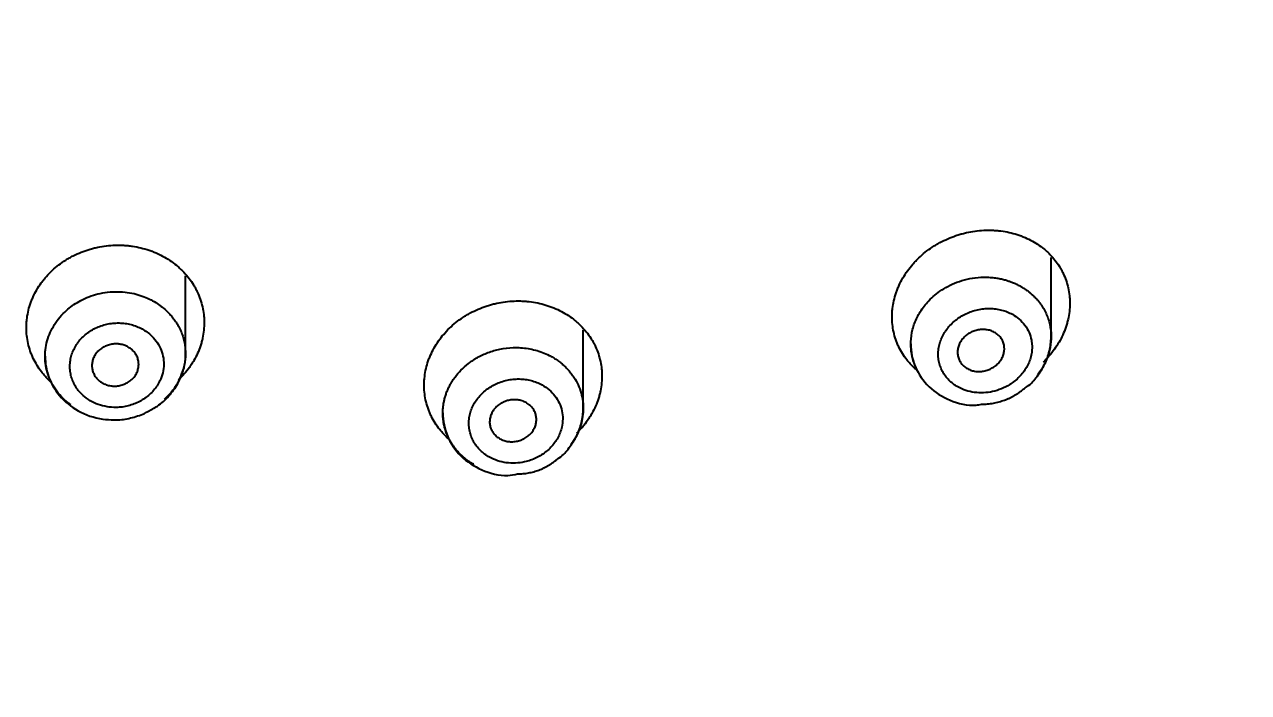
# Model space of a CAD drawing. Header units: millimetres. Extents: x 6110 to 6704, y -2661 to -1821.
# Drawn here: x 6343.9 to 6350.44, y -2172.38 to -2168.81 of the extents above; entities that cross this region are included whole.
import ezdxf

# ---------------------------------------------------------------- set-up
doc = ezdxf.new("R2010")
doc.units = ezdxf.units.MM
doc.header["$LTSCALE"] = 0.1
doc.linetypes.add('HIDDEN2', pattern=[4.7625, 3.175, -1.5875])
doc.layers.add('1', color=4, linetype='HIDDEN2', lineweight=13)
doc.layers.add('DIM', color=3, linetype='Continuous', lineweight=9)
doc.styles.get("Standard").update_dxf_attribs({"font": 'arial.ttf'})
doc.dimstyles.new('ISO-25', dxfattribs={"dimtxt": 2.5, "dimasz": 2.5, "dimexe": 1.25, "dimexo": 0.625, "dimtad": 1, "dimlfac": 5, "dimtxsty": 'Standard', "dimcen": 2.5, "dimadec": 0, "dimazin": 0, "dimtfac": 1, "dimtmove": 0, "dimatfit": 3, "dimfxl": 0, "dimarcsym": 0})

# ---------------------------------------------------------------- blocks, each defined once
blk = doc.blocks.new('*D85')
at = {"layer": 'Defpoints', "color": 0}
for p in [(6324.4599, -2027.3782), (6392.6916, -2027.3782), (6311.704, -2532.5418)]:
    blk.add_point(p, dxfattribs=at)
at = {"layer": 'DIM', "color": 0, "lineweight": -2}
for p, q in [((6325.0849, -2027.3782), (6393.9416, -2027.3782)), ((6392.6916, -2527.5418), (6392.6916, -2032.3782)), ((6312.329, -2532.5418), (6393.9416, -2532.5418))]:
    blk.add_line(p, q, dxfattribs=at)
at = {"layer": 'DIM', "color": 0}
for points in [[(6391.8583, -2032.3782), (6393.5249, -2032.3782), (6392.6916, -2027.3782)], [(6391.8583, -2527.5418), (6393.5249, -2527.5418), (6392.6916, -2532.5418)]]:
    blk.add_solid(points, dxfattribs=at)
at = {"layer": 'DIM', "color": 0, "insert": (6389.0618, -2279.96), "char_height": 5, "attachment_point": 5, "rotation": 90}
blk.add_mtext('2020,7', dxfattribs=at)
blk = doc.blocks.new('*D93')
at = {"layer": 'Defpoints', "color": 0}
for p in [(6325.0849, -2027.3782), (6402.037, -2595.9805), (6423.8203, -2595.9805)]:
    blk.add_point(p, dxfattribs=at)
at = {"layer": 'DIM', "color": 0, "lineweight": -2}
for p, q in [((6325.7099, -2027.3782), (6425.0703, -2027.3782)), ((6423.8203, -2032.3782), (6423.8203, -2590.9805)), ((6402.662, -2595.9805), (6425.0703, -2595.9805))]:
    blk.add_line(p, q, dxfattribs=at)
at = {"layer": 'DIM', "color": 0}
for points in [[(6422.9869, -2032.3782), (6424.6536, -2032.3782), (6423.8203, -2027.3782)], [(6422.9869, -2590.9805), (6424.6536, -2590.9805), (6423.8203, -2595.9805)]]:
    blk.add_solid(points, dxfattribs=at)
at = {"layer": 'DIM', "color": 0, "insert": (6420.1905, -2311.6794), "char_height": 5, "attachment_point": 5, "rotation": 90}
blk.add_mtext('2274,4', dxfattribs=at)

msp = doc.modelspace()

# ---------------------------------------------------------------- hatches: boundary and pattern name
at = {"layer": 'DIM'}
h = msp.add_hatch(dxfattribs=at)
h.set_pattern_fill('ANSI31', color=2)
edge = h.paths.add_edge_path()
edge.add_line((6619.6172, -2595.9805), (6619.6172, -1962.2056))
edge.add_line((6634.6172, -1966.1101), (6619.6172, -1966.1101))
edge.add_line((6634.6172, -2610.9805), (6634.6172, -1966.1101))
edge.add_line((6634.6172, -2610.9805), (6184.4567, -2610.9805))
edge.add_line((6619.6172, -2595.9805), (6184.4567, -2595.9805))
edge.add_line((6184.4567, -2610.9805), (6184.4567, -2595.9805))

# ---------------------------------------------------------------- linework, layer by layer
at = {"layer": '1', "color": 7, "linetype": 'Continuous', "lineweight": -3}
for p, q in [((6349.3843, -2170.4798), (6349.3843, -2170.055)), ((6344.7593, -2170.5698), (6344.7593, -2170.1538)), ((6346.8843, -2170.8619), (6346.8843, -2170.4434))]:
    msp.add_line(p, q, dxfattribs=at)
for centre, major_axis, start_param, end_param in [((6338.0093, -2168.509), (-13.75, 0), 3.141606, 7.301236), ((6338.0093, -2168.8384), (13.1753, 0), 4.984867, 10.723113)]:
    msp.add_ellipse(centre, major_axis=major_axis, ratio=0.906308, start_param=start_param, end_param=end_param, dxfattribs=at)
for points, knots in [([(6348.6607, -2170.6529), (6348.6542, -2170.647), (6348.6478, -2170.6409), (6348.6367, -2170.6296), (6348.6319, -2170.6244), (6348.6226, -2170.6138), (6348.6181, -2170.6084), (6348.5965, -2170.581), (6348.582, -2170.5575), (6348.5671, -2170.5264), (6348.5643, -2170.5201), (6348.5591, -2170.5072), (6348.5566, -2170.5007), (6348.5498, -2170.4809), (6348.5461, -2170.4675), (6348.5371, -2170.427), (6348.5342, -2170.3994), (6348.5344, -2170.3641), (6348.5346, -2170.357), (6348.5355, -2170.3428), (6348.5361, -2170.3358), (6348.5386, -2170.3146), (6348.5434, -2170.2866), (6348.5511, -2170.2589), (6348.5581, -2170.2382), (6348.5606, -2170.2314), (6348.5661, -2170.2177), (6348.569, -2170.2109), (6348.5843, -2170.1772), (6348.5993, -2170.1516), (6348.6256, -2170.115), (6348.6351, -2170.1031), (6348.6502, -2170.0857), (6348.6554, -2170.08), (6348.666, -2170.0689), (6348.6715, -2170.0635), (6348.6993, -2170.037), (6348.7234, -2170.0178), (6348.756, -2169.9962), (6348.7627, -2169.992), (6348.7762, -2169.9839), (6348.783, -2169.98), (6348.8036, -2169.9688), (6348.8317, -2169.9551), (6348.8608, -2169.9438), (6348.8831, -2169.9362), (6348.8905, -2169.9339), (6348.9056, -2169.9295), (6348.9133, -2169.9274), (6348.9514, -2169.918), (6348.9821, -2169.9132), (6349.0282, -2169.9099), (6349.0435, -2169.9095), (6349.0666, -2169.9099), (6349.0744, -2169.9102), (6349.0897, -2169.9111), (6349.0973, -2169.9118), (6349.1351, -2169.9158), (6349.1644, -2169.9216), (6349.1999, -2169.9322), (6349.207, -2169.9344), (6349.221, -2169.9393), (6349.2279, -2169.942), (6349.2484, -2169.9503), (6349.2617, -2169.9564), (6349.3, -2169.9765), (6349.3238, -2169.9922), (6349.3513, -2170.0147), (6349.3567, -2170.0194), (6349.3671, -2170.029), (6349.3722, -2170.0339), (6349.387, -2170.0489), (6349.4054, -2170.0697), (6349.4213, -2170.0923), (6349.4322, -2170.1099), (6349.4357, -2170.1159), (6349.4424, -2170.1281), (6349.4456, -2170.1343), (6349.4606, -2170.1656), (6349.4695, -2170.1917), (6349.4785, -2170.232), (6349.4807, -2170.2457), (6349.483, -2170.2666), (6349.4835, -2170.2737), (6349.4842, -2170.2877), (6349.4844, -2170.2947), (6349.4842, -2170.3298), (6349.481, -2170.3579), (6349.4731, -2170.3929), (6349.4713, -2170.3999), (6349.4674, -2170.4139), (6349.4652, -2170.4209), (6349.4582, -2170.4417), (6349.4528, -2170.4553), (6349.4346, -2170.4953), (6349.4197, -2170.5211), (6349.3841, -2170.5706), (6349.364, -2170.5937), (6349.3415, -2170.6151)], [0, 0, 0, 0, 0.013123, 0.013123, 0.023622, 0.023622, 0.034121, 0.034121, 0.076115, 0.076115, 0.086614, 0.086614, 0.097113, 0.097113, 0.11811, 0.11811, 0.160105, 0.160105, 0.170604, 0.170604, 0.181102, 0.181102, 0.2021, 0.223097, 0.223097, 0.233596, 0.233596, 0.244094, 0.244094, 0.286089, 0.286089, 0.307087, 0.307087, 0.317585, 0.317585, 0.328084, 0.328084, 0.370079, 0.370079, 0.380577, 0.380577, 0.391076, 0.391076, 0.412073, 0.433071, 0.433071, 0.443569, 0.443569, 0.454068, 0.454068, 0.496063, 0.496063, 0.51706, 0.51706, 0.527559, 0.527559, 0.538058, 0.538058, 0.580052, 0.580052, 0.590551, 0.590551, 0.60105, 0.60105, 0.622047, 0.622047, 0.664042, 0.664042, 0.674541, 0.674541, 0.685039, 0.685039, 0.706037, 0.727034, 0.727034, 0.737533, 0.737533, 0.748031, 0.748031, 0.790026, 0.790026, 0.811024, 0.811024, 0.821522, 0.821522, 0.832021, 0.832021, 0.874016, 0.874016, 0.884514, 0.884514, 0.895013, 0.895013, 0.91601, 0.91601, 0.958005, 0.958005, 1, 1, 1, 1]), ([(6344.0394, -2170.7212), (6344.0321, -2170.7144), (6344.025, -2170.7074), (6344.0132, -2170.6948), (6344.0083, -2170.6894), (6343.999, -2170.6783), (6343.9945, -2170.6727), (6343.9728, -2170.6442), (6343.9581, -2170.62), (6343.9431, -2170.5881), (6343.9403, -2170.5816), (6343.935, -2170.5685), (6343.9325, -2170.5618), (6343.9256, -2170.5418), (6343.9218, -2170.5283), (6343.9126, -2170.4875), (6343.9094, -2170.4597), (6343.9093, -2170.4244), (6343.9095, -2170.4173), (6343.9102, -2170.4032), (6343.9108, -2170.3962), (6343.913, -2170.3753), (6343.9175, -2170.3475), (6343.9249, -2170.3202), (6343.9316, -2170.2998), (6343.9341, -2170.293), (6343.9393, -2170.2796), (6343.9421, -2170.2729), (6343.957, -2170.24), (6343.9715, -2170.215), (6343.993, -2170.1854), (6343.9974, -2170.1795), (6344.0067, -2170.168), (6344.0115, -2170.1623), (6344.0264, -2170.1455), (6344.0368, -2170.1348), (6344.0697, -2170.1042), (6344.0936, -2170.0859), (6344.1259, -2170.0654), (6344.1326, -2170.0615), (6344.146, -2170.0538), (6344.1528, -2170.0502), (6344.1733, -2170.0397), (6344.2013, -2170.027), (6344.2304, -2170.0167), (6344.2527, -2170.01), (6344.2602, -2170.0079), (6344.2753, -2170.0041), (6344.283, -2170.0023), (6344.3213, -2169.9943), (6344.3521, -2169.9907), (6344.3985, -2169.9893), (6344.414, -2169.9896), (6344.4373, -2169.9909), (6344.4451, -2169.9916), (6344.4605, -2169.9932), (6344.4682, -2169.9941), (6344.5063, -2169.9998), (6344.5359, -2170.007), (6344.5718, -2170.0192), (6344.5789, -2170.0218), (6344.5931, -2170.0274), (6344.6001, -2170.0303), (6344.6208, -2170.0396), (6344.6341, -2170.0464), (6344.6728, -2170.0684), (6344.6968, -2170.0853), (6344.7245, -2170.1093), (6344.73, -2170.1142), (6344.7405, -2170.1243), (6344.7456, -2170.1294), (6344.7604, -2170.1451), (6344.7789, -2170.1669), (6344.795, -2170.1903), (6344.806, -2170.2085), (6344.8096, -2170.2146), (6344.8163, -2170.2271), (6344.8195, -2170.2335), (6344.8346, -2170.2654), (6344.8437, -2170.2918), (6344.8529, -2170.3326), (6344.8553, -2170.3464), (6344.8577, -2170.3674), (6344.8583, -2170.3744), (6344.8591, -2170.3884), (6344.8593, -2170.3954), (6344.8594, -2170.4303), (6344.8565, -2170.4582), (6344.8491, -2170.4929), (6344.8474, -2170.4998), (6344.8436, -2170.5137), (6344.8415, -2170.5205), (6344.8348, -2170.5409), (6344.8244, -2170.5675), (6344.8113, -2170.5932), (6344.8004, -2170.6121), (6344.7966, -2170.6183), (6344.7886, -2170.6306), (6344.7844, -2170.6367), (6344.7627, -2170.6668), (6344.743, -2170.6892), (6344.7208, -2170.7098)], [0, 0, 0, 0, 0.014386, 0.014386, 0.024871, 0.024871, 0.035356, 0.035356, 0.077297, 0.077297, 0.087782, 0.087782, 0.098268, 0.098268, 0.119238, 0.119238, 0.161179, 0.161179, 0.171664, 0.171664, 0.18215, 0.18215, 0.20312, 0.224091, 0.224091, 0.234576, 0.234576, 0.245061, 0.245061, 0.287002, 0.287002, 0.297488, 0.297488, 0.307973, 0.307973, 0.328943, 0.328943, 0.370884, 0.370884, 0.38137, 0.38137, 0.391855, 0.391855, 0.412825, 0.433796, 0.433796, 0.444281, 0.444281, 0.454767, 0.454767, 0.496708, 0.496708, 0.517678, 0.517678, 0.528163, 0.528163, 0.538649, 0.538649, 0.58059, 0.58059, 0.591075, 0.591075, 0.60156, 0.60156, 0.622531, 0.622531, 0.664472, 0.664472, 0.674957, 0.674957, 0.685442, 0.685442, 0.706413, 0.727383, 0.727383, 0.737869, 0.737869, 0.748354, 0.748354, 0.790295, 0.790295, 0.811265, 0.811265, 0.821751, 0.821751, 0.832236, 0.832236, 0.874177, 0.874177, 0.884662, 0.884662, 0.895147, 0.895147, 0.916118, 0.937088, 0.937088, 0.947574, 0.947574, 0.958059, 0.958059, 1, 1, 1, 1]), ([(6348.6343, -2170.5179), (6348.6343, -2170.5141), (6348.6348, -2170.4882), (6348.6419, -2170.4398), (6348.6659, -2170.3752), (6348.6979, -2170.3241), (6348.7314, -2170.2852), (6348.7629, -2170.2557), (6348.8005, -2170.2278), (6348.8444, -2170.2027), (6348.8945, -2170.182), (6348.9501, -2170.1671), (6349.0004, -2170.1609), (6349.0419, -2170.1605), (6349.0723, -2170.1626), (6349.0995, -2170.1663), (6349.1234, -2170.1713), (6349.1441, -2170.1768), (6349.1617, -2170.1825), (6349.1763, -2170.188), (6349.188, -2170.1929), (6349.197, -2170.197), (6349.2081, -2170.2023), (6349.2216, -2170.2095), (6349.238, -2170.2194), (6349.2534, -2170.2298), (6349.2679, -2170.2409), (6349.2814, -2170.2523), (6349.2939, -2170.2642), (6349.3055, -2170.2763), (6349.3162, -2170.2887), (6349.3259, -2170.3013), (6349.3348, -2170.3141), (6349.3512, -2170.3404), (6349.3707, -2170.3828), (6349.3843, -2170.4435), (6349.3853, -2170.5057), (6349.3737, -2170.5675), (6349.3499, -2170.6268), (6349.3266, -2170.6634), (6349.3133, -2170.6806)], [0, 0, 0, 0, 0.008925, 0.060899, 0.113197, 0.165847, 0.194741, 0.225954, 0.25949, 0.295351, 0.333539, 0.374055, 0.4169, 0.440746, 0.462532, 0.482259, 0.499925, 0.515532, 0.529078, 0.540563, 0.549988, 0.557352, 0.562655, 0.577329, 0.591721, 0.60583, 0.619656, 0.633199, 0.64646, 0.659439, 0.672136, 0.684551, 0.696684, 0.708536, 0.757588, 0.80642, 0.855055, 0.903515, 0.951822, 1, 1, 1, 1]), ([(6344.0093, -2170.5831), (6344.0094, -2170.5717), (6344.0109, -2170.5442), (6344.0192, -2170.5012), (6344.0356, -2170.4556), (6344.0587, -2170.4126), (6344.0878, -2170.3732), (6344.1202, -2170.3401), (6344.1547, -2170.3124), (6344.1912, -2170.2892), (6344.2328, -2170.2689), (6344.2793, -2170.2527), (6344.3304, -2170.2417), (6344.3834, -2170.2372), (6344.4354, -2170.2395), (6344.4836, -2170.2477), (6344.5272, -2170.2605), (6344.5661, -2170.2768), (6344.6002, -2170.2955), (6344.6295, -2170.3156), (6344.6543, -2170.3364), (6344.675, -2170.3571), (6344.692, -2170.3772), (6344.7057, -2170.396), (6344.7166, -2170.4133), (6344.7251, -2170.4288), (6344.734, -2170.4472), (6344.7429, -2170.4697), (6344.751, -2170.4972), (6344.7565, -2170.5253), (6344.759, -2170.5496), (6344.7593, -2170.5646), (6344.7593, -2170.5699)], [0, 0, 0, 0, 0.032287, 0.077398, 0.122165, 0.166591, 0.210677, 0.254424, 0.289592, 0.327038, 0.366765, 0.408771, 0.453057, 0.499621, 0.54382, 0.585495, 0.624646, 0.661271, 0.695371, 0.726944, 0.755991, 0.78251, 0.806502, 0.827966, 0.846902, 0.863309, 0.877188, 0.904076, 0.930973, 0.95788, 0.984797, 1, 1, 1, 1]), ([(6346.1621, -2171.022), (6346.1568, -2171.0172), (6346.1516, -2171.0122), (6346.1416, -2171.002), (6346.1367, -2170.9968), (6346.1272, -2170.9861), (6346.1226, -2170.9807), (6346.1005, -2170.9531), (6346.0856, -2170.9295), (6346.0701, -2170.8982), (6346.0672, -2170.8919), (6346.0617, -2170.879), (6346.0592, -2170.8725), (6346.052, -2170.8527), (6346.048, -2170.8394), (6346.0383, -2170.7991), (6346.0348, -2170.7715), (6346.0343, -2170.7364), (6346.0344, -2170.7293), (6346.0349, -2170.7152), (6346.0354, -2170.7082), (6346.0374, -2170.6872), (6346.0416, -2170.6594), (6346.0487, -2170.6319), (6346.0552, -2170.6114), (6346.0576, -2170.6046), (6346.0627, -2170.591), (6346.0655, -2170.5843), (6346.08, -2170.551), (6346.0943, -2170.5256), (6346.1198, -2170.4894), (6346.129, -2170.4776), (6346.1486, -2170.4546), (6346.159, -2170.4436), (6346.1916, -2170.4122), (6346.2153, -2170.3932), (6346.2475, -2170.3718), (6346.2541, -2170.3677), (6346.2674, -2170.3597), (6346.2742, -2170.3558), (6346.2946, -2170.3448), (6346.3225, -2170.3313), (6346.3515, -2170.3202), (6346.3737, -2170.3128), (6346.3811, -2170.3105), (6346.3962, -2170.3062), (6346.4038, -2170.3042), (6346.442, -2170.2951), (6346.4727, -2170.2906), (6346.519, -2170.2878), (6346.5345, -2170.2875), (6346.5578, -2170.2881), (6346.5656, -2170.2885), (6346.581, -2170.2896), (6346.5886, -2170.2903), (6346.6267, -2170.2947), (6346.6563, -2170.3009), (6346.6923, -2170.3119), (6346.6994, -2170.3143), (6346.7136, -2170.3194), (6346.7206, -2170.3221), (6346.7414, -2170.3306), (6346.7548, -2170.3369), (6346.7936, -2170.3575), (6346.8178, -2170.3735), (6346.8458, -2170.3964), (6346.8513, -2170.4011), (6346.8619, -2170.4108), (6346.8671, -2170.4157), (6346.8821, -2170.4309), (6346.9009, -2170.4519), (6346.9173, -2170.4746), (6346.9286, -2170.4923), (6346.9322, -2170.4983), (6346.9391, -2170.5106), (6346.9424, -2170.5168), (6346.9579, -2170.5481), (6346.9673, -2170.5741), (6346.977, -2170.6144), (6346.9796, -2170.6281), (6346.9822, -2170.6489), (6346.9829, -2170.6559), (6346.9839, -2170.6698), (6346.9842, -2170.6768), (6346.9847, -2170.7116), (6346.9821, -2170.7395), (6346.975, -2170.7743), (6346.9734, -2170.7812), (6346.9698, -2170.7952), (6346.9678, -2170.8021), (6346.9613, -2170.8226), (6346.9511, -2170.8495), (6346.9382, -2170.8755), (6346.9275, -2170.8946), (6346.9237, -2170.9009), (6346.9158, -2170.9134), (6346.9117, -2170.9197), (6346.8903, -2170.9503), (6346.8707, -2170.9732), (6346.8487, -2170.9944)], [0, 0, 0, 0, 0.010484, 0.010484, 0.021011, 0.021011, 0.031538, 0.031538, 0.073645, 0.073645, 0.084172, 0.084172, 0.094699, 0.094699, 0.115752, 0.115752, 0.157859, 0.157859, 0.168386, 0.168386, 0.178913, 0.178913, 0.199966, 0.22102, 0.22102, 0.231546, 0.231546, 0.242073, 0.242073, 0.28418, 0.28418, 0.305234, 0.305234, 0.326287, 0.326287, 0.368394, 0.368394, 0.378921, 0.378921, 0.389448, 0.389448, 0.410501, 0.431555, 0.431555, 0.442082, 0.442082, 0.452608, 0.452608, 0.494715, 0.494715, 0.515769, 0.515769, 0.526296, 0.526296, 0.536823, 0.536823, 0.57893, 0.57893, 0.589456, 0.589456, 0.599983, 0.599983, 0.621037, 0.621037, 0.663144, 0.663144, 0.67367, 0.67367, 0.684197, 0.684197, 0.705251, 0.726304, 0.726304, 0.736831, 0.736831, 0.747358, 0.747358, 0.789465, 0.789465, 0.810518, 0.810518, 0.821045, 0.821045, 0.831572, 0.831572, 0.873679, 0.873679, 0.884206, 0.884206, 0.894732, 0.894732, 0.915786, 0.936839, 0.936839, 0.947366, 0.947366, 0.957893, 0.957893, 1, 1, 1, 1]), ([(6349.2349, -2170.6691), (6349.2414, -2170.6606), (6349.2531, -2170.643), (6349.2669, -2170.6149), (6349.2765, -2170.5857), (6349.282, -2170.556), (6349.2831, -2170.5262), (6349.2791, -2170.4922), (6349.2676, -2170.4548), (6349.2454, -2170.4168), (6349.2152, -2170.384), (6349.1821, -2170.3609), (6349.1497, -2170.3454), (6349.1199, -2170.3357), (6349.0887, -2170.3297), (6349.0566, -2170.3273), (6349.024, -2170.3288), (6348.9915, -2170.3341), (6348.9596, -2170.343), (6348.929, -2170.3555), (6348.9, -2170.3715), (6348.8731, -2170.3905), (6348.8489, -2170.4124), (6348.8279, -2170.4368), (6348.8102, -2170.4632), (6348.7965, -2170.4913), (6348.7868, -2170.5205), (6348.7813, -2170.5502), (6348.7803, -2170.58), (6348.7836, -2170.6092), (6348.7911, -2170.6375), (6348.8029, -2170.6643), (6348.8186, -2170.6891), (6348.8378, -2170.7115), (6348.8603, -2170.7312), (6348.8899, -2170.7505), (6348.9278, -2170.7672), (6348.9743, -2170.7776), (6349.0229, -2170.7798), (6349.0718, -2170.7732), (6349.1194, -2170.7584), (6349.1589, -2170.7381), (6349.1902, -2170.7159), (6349.2144, -2170.6939), (6349.2284, -2170.6776), (6349.2349, -2170.6691)], [0, 0, 0, 0, 0.020937, 0.04168, 0.06259, 0.083481, 0.104185, 0.12506, 0.156288, 0.187485, 0.21871, 0.249917, 0.270822, 0.291539, 0.312411, 0.33333, 0.354049, 0.374912, 0.395838, 0.416551, 0.437405, 0.458357, 0.479078, 0.499947, 0.520879, 0.541628, 0.562596, 0.583434, 0.604131, 0.625093, 0.645904, 0.666593, 0.68755, 0.708378, 0.729074, 0.750004, 0.781179, 0.812427, 0.843629, 0.874873, 0.9061, 0.937344, 0.958319, 0.979085, 1, 1, 1, 1]), ([(6344.5672, -2170.7879), (6344.5751, -2170.7808), (6344.5898, -2170.7658), (6344.6085, -2170.7409), (6344.6259, -2170.7096), (6344.6394, -2170.6715), (6344.6448, -2170.627), (6344.6407, -2170.5828), (6344.6268, -2170.5404), (6344.6041, -2170.5015), (6344.5765, -2170.4714), (6344.5481, -2170.4491), (6344.5211, -2170.4332), (6344.4918, -2170.4206), (6344.4609, -2170.4115), (6344.4288, -2170.4062), (6344.396, -2170.4048), (6344.3632, -2170.4071), (6344.3309, -2170.4133), (6344.2997, -2170.4233), (6344.27, -2170.4367), (6344.2423, -2170.4535), (6344.2173, -2170.4734), (6344.1952, -2170.4959), (6344.1765, -2170.5208), (6344.1615, -2170.5476), (6344.1504, -2170.5758), (6344.1436, -2170.605), (6344.141, -2170.6346), (6344.1427, -2170.6642), (6344.1487, -2170.6932), (6344.159, -2170.721), (6344.1731, -2170.7474), (6344.191, -2170.7718), (6344.2159, -2170.7972), (6344.2495, -2170.8219), (6344.2927, -2170.8421), (6344.3398, -2170.8544), (6344.3834, -2170.8576), (6344.4216, -2170.8549), (6344.4539, -2170.8487), (6344.4852, -2170.8387), (6344.515, -2170.8252), (6344.5426, -2170.8084), (6344.5593, -2170.7951), (6344.5672, -2170.7879)], [0, 0, 0, 0, 0.020911, 0.04164, 0.062523, 0.093785, 0.124954, 0.156221, 0.187402, 0.218656, 0.249856, 0.270781, 0.291499, 0.312363, 0.333306, 0.354018, 0.374858, 0.395823, 0.416526, 0.43733, 0.458323, 0.479058, 0.499914, 0.520837, 0.541584, 0.562554, 0.583405, 0.604098, 0.625045, 0.645917, 0.666605, 0.687512, 0.708394, 0.729097, 0.75, 0.78116, 0.812448, 0.84356, 0.874905, 0.895691, 0.916411, 0.937423, 0.958292, 0.979034, 1, 1, 1, 1]), ([(6349.099, -2170.6237), (6349.0933, -2170.6294), (6349.087, -2170.6346), (6349.077, -2170.6416), (6349.0735, -2170.6438), (6349.0664, -2170.6479), (6349.0627, -2170.6498), (6349.0514, -2170.655), (6349.0437, -2170.6578), (6349.0318, -2170.6611), (6349.0278, -2170.662), (6349.0196, -2170.6634), (6349.0156, -2170.664), (6349.0034, -2170.6651), (6348.9954, -2170.6651), (6348.9834, -2170.6641), (6348.9794, -2170.6636), (6348.9715, -2170.6622), (6348.9639, -2170.6605), (6348.9565, -2170.6581), (6348.9492, -2170.6554), (6348.9457, -2170.6539), (6348.9353, -2170.6487), (6348.9289, -2170.6447), (6348.9201, -2170.6378), (6348.9173, -2170.6354), (6348.9119, -2170.6303), (6348.9094, -2170.6275), (6348.9023, -2170.619), (6348.8983, -2170.613), (6348.8934, -2170.6033), (6348.8919, -2170.5999), (6348.8893, -2170.5931), (6348.8882, -2170.5896), (6348.8855, -2170.579), (6348.8845, -2170.5718), (6348.8843, -2170.5607), (6348.8844, -2170.5569), (6348.8851, -2170.5495), (6348.8861, -2170.5421), (6348.8879, -2170.5348), (6348.8902, -2170.5275), (6348.8915, -2170.5239), (6348.8961, -2170.5132), (6348.8998, -2170.5063), (6348.9065, -2170.4966), (6348.9089, -2170.4934), (6348.914, -2170.4872), (6348.9168, -2170.4842), (6348.9253, -2170.4756), (6348.9315, -2170.4705), (6348.9417, -2170.4634), (6348.9452, -2170.4612), (6348.9523, -2170.4571), (6348.9596, -2170.4533), (6348.9672, -2170.4502), (6348.975, -2170.4474), (6348.9789, -2170.4461), (6348.9909, -2170.4429), (6348.999, -2170.4414), (6349.0111, -2170.4403), (6349.0151, -2170.4401), (6349.0233, -2170.44), (6349.0273, -2170.4402), (6349.0393, -2170.4412), (6349.0471, -2170.4426), (6349.0584, -2170.4457), (6349.0622, -2170.4469), (6349.0695, -2170.4496), (6349.073, -2170.4512), (6349.0833, -2170.4562), (6349.0897, -2170.4602), (6349.0986, -2170.4671), (6349.1014, -2170.4696), (6349.1067, -2170.4747), (6349.1117, -2170.4801), (6349.1161, -2170.4859), (6349.1201, -2170.492), (6349.122, -2170.4952), (6349.127, -2170.505), (6349.1296, -2170.5118), (6349.1322, -2170.5223), (6349.1329, -2170.5259), (6349.1337, -2170.5314), (6349.1339, -2170.5332), (6349.1342, -2170.5369), (6349.1343, -2170.5387), (6349.1345, -2170.5479), (6349.1339, -2170.5553), (6349.1317, -2170.5664), (6349.1307, -2170.5701), (6349.1285, -2170.5775), (6349.1272, -2170.581), (6349.1227, -2170.5917), (6349.1189, -2170.5985), (6349.1099, -2170.6117), (6349.1048, -2170.6179), (6349.099, -2170.6237)], [0, 0, 0, 0, 0.03125, 0.03125, 0.046875, 0.046875, 0.0625, 0.0625, 0.09375, 0.09375, 0.109375, 0.109375, 0.125, 0.125, 0.15625, 0.15625, 0.171875, 0.171875, 0.1875, 0.203125, 0.203125, 0.21875, 0.21875, 0.25, 0.25, 0.265625, 0.265625, 0.28125, 0.28125, 0.3125, 0.3125, 0.328125, 0.328125, 0.34375, 0.34375, 0.375, 0.375, 0.390625, 0.390625, 0.40625, 0.421875, 0.421875, 0.4375, 0.4375, 0.46875, 0.46875, 0.484375, 0.484375, 0.5, 0.5, 0.53125, 0.53125, 0.546875, 0.546875, 0.5625, 0.578125, 0.578125, 0.59375, 0.59375, 0.625, 0.625, 0.640625, 0.640625, 0.65625, 0.65625, 0.6875, 0.6875, 0.703125, 0.703125, 0.71875, 0.71875, 0.75, 0.75, 0.765625, 0.765625, 0.78125, 0.796875, 0.796875, 0.8125, 0.8125, 0.84375, 0.84375, 0.859375, 0.859375, 0.867188, 0.867188, 0.875, 0.875, 0.90625, 0.90625, 0.921875, 0.921875, 0.9375, 0.9375, 0.96875, 0.96875, 1, 1, 1, 1]), ([(6349.2447, -2170.7519), (6349.2487, -2170.7498), (6349.275, -2170.7348), (6349.3106, -2170.6902), (6349.3525, -2170.6273), (6349.3777, -2170.555), (6349.3838, -2170.5058), (6349.3841, -2170.4804)], [0, 0, 0, 0, 0.041295, 0.27536, 0.5142, 0.755656, 1, 1, 1, 1]), ([(6344.4726, -2170.7072), (6344.4667, -2170.7126), (6344.4604, -2170.7174), (6344.4502, -2170.7238), (6344.4467, -2170.7258), (6344.4395, -2170.7295), (6344.4357, -2170.7312), (6344.4244, -2170.7357), (6344.4166, -2170.738), (6344.4046, -2170.7405), (6344.4005, -2170.7412), (6344.3923, -2170.7421), (6344.3882, -2170.7424), (6344.376, -2170.7427), (6344.3679, -2170.7422), (6344.3558, -2170.7404), (6344.3518, -2170.7396), (6344.344, -2170.7376), (6344.3363, -2170.7354), (6344.329, -2170.7324), (6344.3236, -2170.73), (6344.3218, -2170.7291), (6344.3183, -2170.7273), (6344.3165, -2170.7264), (6344.308, -2170.7214), (6344.3017, -2170.717), (6344.2931, -2170.7094), (6344.2903, -2170.7067), (6344.2864, -2170.7025), (6344.2851, -2170.7011), (6344.2827, -2170.6982), (6344.2815, -2170.6967), (6344.2758, -2170.6892), (6344.272, -2170.6829), (6344.2673, -2170.6728), (6344.2659, -2170.6693), (6344.2635, -2170.6623), (6344.2625, -2170.6587), (6344.2601, -2170.648), (6344.2593, -2170.6407), (6344.2593, -2170.6295), (6344.2596, -2170.6258), (6344.2604, -2170.6184), (6344.2616, -2170.6111), (6344.2635, -2170.604), (6344.2659, -2170.5968), (6344.2673, -2170.5933), (6344.2721, -2170.5829), (6344.2759, -2170.5763), (6344.2827, -2170.567), (6344.2852, -2170.5639), (6344.2904, -2170.558), (6344.2932, -2170.5552), (6344.3019, -2170.5472), (6344.3082, -2170.5424), (6344.3184, -2170.5359), (6344.322, -2170.5339), (6344.3292, -2170.5303), (6344.3366, -2170.5269), (6344.3442, -2170.5243), (6344.352, -2170.5219), (6344.3561, -2170.5209), (6344.3682, -2170.5184), (6344.3763, -2170.5175), (6344.3885, -2170.5172), (6344.3926, -2170.5172), (6344.3987, -2170.5176), (6344.4007, -2170.5178), (6344.4048, -2170.5182), (6344.4068, -2170.5185), (6344.4168, -2170.52), (6344.4246, -2170.5219), (6344.4359, -2170.5258), (6344.4397, -2170.5273), (6344.4469, -2170.5306), (6344.4504, -2170.5324), (6344.4606, -2170.5382), (6344.4669, -2170.5427), (6344.4756, -2170.5503), (6344.4784, -2170.553), (6344.4836, -2170.5586), (6344.4884, -2170.5643), (6344.4926, -2170.5705), (6344.4965, -2170.5769), (6344.4983, -2170.5802), (6344.503, -2170.5903), (6344.5053, -2170.5973), (6344.5077, -2170.608), (6344.5083, -2170.6117), (6344.5091, -2170.6191), (6344.5093, -2170.6228), (6344.5093, -2170.6338), (6344.5085, -2170.6411), (6344.5061, -2170.6521), (6344.5051, -2170.6557), (6344.5028, -2170.6629), (6344.5, -2170.6699), (6344.4965, -2170.6766), (6344.4927, -2170.6832), (6344.4905, -2170.6865), (6344.4837, -2170.6959), (6344.4784, -2170.7018), (6344.4726, -2170.7072)], [0, 0, 0, 0, 0.03125, 0.03125, 0.046875, 0.046875, 0.0625, 0.0625, 0.09375, 0.09375, 0.109375, 0.109375, 0.125, 0.125, 0.15625, 0.15625, 0.171875, 0.171875, 0.1875, 0.203125, 0.203125, 0.210937, 0.210937, 0.21875, 0.21875, 0.25, 0.25, 0.265625, 0.265625, 0.273437, 0.273437, 0.28125, 0.28125, 0.3125, 0.3125, 0.328125, 0.328125, 0.34375, 0.34375, 0.375, 0.375, 0.390625, 0.390625, 0.40625, 0.421875, 0.421875, 0.4375, 0.4375, 0.46875, 0.46875, 0.484375, 0.484375, 0.5, 0.5, 0.53125, 0.53125, 0.546875, 0.546875, 0.5625, 0.578125, 0.578125, 0.59375, 0.59375, 0.625, 0.625, 0.640625, 0.640625, 0.648437, 0.648437, 0.65625, 0.65625, 0.6875, 0.6875, 0.703125, 0.703125, 0.71875, 0.71875, 0.75, 0.75, 0.765625, 0.765625, 0.78125, 0.796875, 0.796875, 0.8125, 0.8125, 0.84375, 0.84375, 0.859375, 0.859375, 0.875, 0.875, 0.90625, 0.90625, 0.921875, 0.921875, 0.9375, 0.953125, 0.953125, 0.96875, 0.96875, 1, 1, 1, 1]), ([(6346.1343, -2170.8868), (6346.1343, -2170.8865), (6346.1343, -2170.8795), (6346.1348, -2170.8658), (6346.1369, -2170.8456), (6346.1403, -2170.8255), (6346.145, -2170.8056), (6346.151, -2170.786), (6346.1582, -2170.7668), (6346.1667, -2170.7479), (6346.1764, -2170.7296), (6346.1872, -2170.7118), (6346.2043, -2170.6871), (6346.2308, -2170.6558), (6346.2707, -2170.6202), (6346.3191, -2170.588), (6346.3758, -2170.5616), (6346.4401, -2170.543), (6346.4994, -2170.5361), (6346.5499, -2170.5369), (6346.59, -2170.5415), (6346.6291, -2170.5499), (6346.6669, -2170.5622), (6346.6982, -2170.576), (6346.7235, -2170.5898), (6346.7436, -2170.6026), (6346.7628, -2170.6167), (6346.7809, -2170.632), (6346.7978, -2170.6486), (6346.8135, -2170.6663), (6346.8279, -2170.685), (6346.8451, -2170.7114), (6346.8628, -2170.7464), (6346.8771, -2170.7908), (6346.8845, -2170.8364), (6346.8848, -2170.8824), (6346.8782, -2170.928), (6346.865, -2170.9722), (6346.8456, -2171.0144), (6346.8288, -2171.0408), (6346.8195, -2171.0535)], [0, 0, 0, 0, 0.000533, 0.016587, 0.032611, 0.048605, 0.064569, 0.080505, 0.096411, 0.112288, 0.128137, 0.143958, 0.159751, 0.196213, 0.235443, 0.277442, 0.322212, 0.369754, 0.420068, 0.449049, 0.478031, 0.507014, 0.535997, 0.564982, 0.582791, 0.600692, 0.618687, 0.636775, 0.654956, 0.673231, 0.6916, 0.710063, 0.747204, 0.78408, 0.820696, 0.857055, 0.89316, 0.929017, 0.964629, 1, 1, 1, 1]), ([(6348.6691, -2170.6577), (6348.6624, -2170.645), (6348.6501, -2170.6171), (6348.6375, -2170.5703), (6348.6344, -2170.5361), (6348.6343, -2170.5179)], [0, 0, 0, 0, 0.294683, 0.627086, 1, 1, 1, 1]), ([(6348.6346, -2170.5162), (6348.6349, -2170.5608), (6348.6508, -2170.6434), (6348.7266, -2170.7532), (6348.8414, -2170.8239), (6348.9458, -2170.8516), (6349.0026, -2170.8416), (6349.0125, -2170.8394)], [0, 0, 0, 0, 0.230724, 0.466307, 0.705354, 0.949221, 1, 1, 1, 1]), ([(6344.1462, -2170.8427), (6344.1418, -2170.8394), (6344.1312, -2170.8314), (6344.1078, -2170.8115), (6344.0787, -2170.7806), (6344.0498, -2170.7385), (6344.0283, -2170.6932), (6344.0144, -2170.6458), (6344.0098, -2170.6087), (6344.0093, -2170.5878), (6344.0093, -2170.5831)], [0, 0, 0, 0, 0.052127, 0.126689, 0.294473, 0.46101, 0.626306, 0.790364, 0.953189, 1, 1, 1, 1]), ([(6344.0093, -2170.5833), (6344.0098, -2170.6215), (6344.0226, -2170.6955), (6344.0823, -2170.8002), (6344.1829, -2170.8821), (6344.2903, -2170.9188), (6344.3573, -2170.9225), (6344.378, -2170.9221)], [0, 0, 0, 0, 0.203066, 0.419354, 0.64919, 0.893785, 1, 1, 1, 1]), ([(6344.7593, -2170.5699), (6344.7593, -2170.5741), (6344.7591, -2170.5878), (6344.757, -2170.6111), (6344.7518, -2170.6395), (6344.7458, -2170.6608), (6344.7417, -2170.6727), (6344.7408, -2170.6754)], [0, 0, 0, 0, 0.11664, 0.384645, 0.652761, 0.920991, 1, 1, 1, 1]), ([(6344.5844, -2170.8632), (6344.593, -2170.8589), (6344.6253, -2170.8408), (6344.6726, -2170.7961), (6344.7164, -2170.7371), (6344.733, -2170.6951), (6344.7383, -2170.6772)], [0, 0, 0, 0, 0.113003, 0.437729, 0.770394, 1, 1, 1, 1]), ([(6344.7408, -2170.6754), (6344.7384, -2170.6819), (6344.7323, -2170.6973), (6344.7206, -2170.7212), (6344.7053, -2170.7467), (6344.6876, -2170.7709), (6344.6678, -2170.7938), (6344.6532, -2170.808), (6344.6456, -2170.8148)], [0, 0, 0, 0, 0.123511, 0.298641, 0.473852, 0.649148, 0.82453, 1, 1, 1, 1]), ([(6346.7315, -2171.0451), (6346.7377, -2171.0366), (6346.7488, -2171.0191), (6346.7617, -2170.9912), (6346.7718, -2170.9575), (6346.7765, -2170.9179), (6346.7717, -2170.8739), (6346.7577, -2170.8321), (6346.7344, -2170.7941), (6346.7033, -2170.7613), (6346.6694, -2170.738), (6346.6365, -2170.7224), (6346.6063, -2170.7125), (6346.5747, -2170.7064), (6346.5423, -2170.7039), (6346.5095, -2170.7053), (6346.477, -2170.7106), (6346.4452, -2170.7194), (6346.4148, -2170.7319), (6346.3862, -2170.7479), (6346.3599, -2170.7668), (6346.3363, -2170.7887), (6346.3161, -2170.813), (6346.2993, -2170.8392), (6346.2864, -2170.8672), (6346.2777, -2170.8962), (6346.2731, -2170.9257), (6346.273, -2170.9553), (6346.2772, -2170.9844), (6346.2855, -2171.0125), (6346.298, -2171.0392), (6346.3144, -2171.0639), (6346.3342, -2171.0864), (6346.3573, -2171.1062), (6346.3876, -2171.1256), (6346.4261, -2171.1425), (6346.4731, -2171.1531), (6346.5221, -2171.1554), (6346.5658, -2171.1496), (6346.6028, -2171.1392), (6346.6333, -2171.1267), (6346.6619, -2171.1107), (6346.6882, -2171.0917), (6346.7118, -2171.0698), (6346.7253, -2171.0536), (6346.7315, -2171.0451)], [0, 0, 0, 0, 0.020919, 0.041649, 0.062533, 0.093779, 0.124959, 0.156217, 0.1874, 0.218657, 0.249848, 0.270774, 0.291491, 0.312353, 0.333278, 0.353993, 0.374852, 0.395784, 0.416488, 0.43733, 0.458294, 0.479024, 0.499904, 0.520821, 0.541568, 0.562548, 0.583385, 0.604081, 0.625038, 0.64588, 0.666572, 0.6875, 0.708358, 0.729062, 0.749978, 0.781153, 0.812422, 0.843589, 0.874878, 0.895724, 0.916448, 0.937402, 0.958316, 0.979065, 1, 1, 1, 1]), ([(6346.5973, -2171.0029), (6346.5914, -2171.0084), (6346.585, -2171.0133), (6346.5748, -2171.0198), (6346.5713, -2171.0219), (6346.5641, -2171.0257), (6346.5603, -2171.0274), (6346.549, -2171.0322), (6346.5412, -2171.0346), (6346.5292, -2171.0373), (6346.5251, -2171.038), (6346.5169, -2171.0391), (6346.5128, -2171.0395), (6346.5007, -2171.0401), (6346.4926, -2171.0397), (6346.4805, -2171.0381), (6346.4765, -2171.0374), (6346.4687, -2171.0357), (6346.4611, -2171.0336), (6346.4538, -2171.0308), (6346.4466, -2171.0277), (6346.4431, -2171.026), (6346.4328, -2171.0203), (6346.4266, -2171.016), (6346.418, -2171.0087), (6346.4152, -2171.0061), (6346.4113, -2171.002), (6346.41, -2171.0006), (6346.4076, -2170.9978), (6346.4064, -2170.9963), (6346.4008, -2170.989), (6346.3969, -2170.9827), (6346.393, -2170.9744), (6346.3923, -2170.9728), (6346.3909, -2170.9694), (6346.3902, -2170.9676), (6346.3885, -2170.9624), (6346.3875, -2170.9589), (6346.3851, -2170.9482), (6346.3843, -2170.941), (6346.3844, -2170.9299), (6346.3846, -2170.9261), (6346.3854, -2170.9188), (6346.3866, -2170.9115), (6346.3886, -2170.9043), (6346.391, -2170.8971), (6346.3925, -2170.8935), (6346.3972, -2170.8831), (6346.4011, -2170.8764), (6346.408, -2170.867), (6346.4104, -2170.8639), (6346.4157, -2170.8579), (6346.4185, -2170.8551), (6346.4272, -2170.8469), (6346.4335, -2170.842), (6346.4438, -2170.8354), (6346.4474, -2170.8333), (6346.4546, -2170.8295), (6346.462, -2170.8261), (6346.4697, -2170.8233), (6346.4775, -2170.8208), (6346.4815, -2170.8197), (6346.4936, -2170.817), (6346.5017, -2170.8159), (6346.5138, -2170.8154), (6346.5179, -2170.8153), (6346.524, -2170.8156), (6346.5261, -2170.8157), (6346.5301, -2170.8161), (6346.5321, -2170.8163), (6346.5421, -2170.8176), (6346.5499, -2170.8193), (6346.5593, -2170.8224), (6346.5612, -2170.823), (6346.5649, -2170.8244), (6346.5667, -2170.8252), (6346.5721, -2170.8275), (6346.5756, -2170.8292), (6346.5857, -2170.8348), (6346.592, -2170.8391), (6346.5993, -2170.8453), (6346.6007, -2170.8465), (6346.6034, -2170.8491), (6346.6075, -2170.8531), (6346.6135, -2170.8601), (6346.6177, -2170.8662), (6346.6215, -2170.8725), (6346.6233, -2170.8757), (6346.628, -2170.8857), (6346.6304, -2170.8926), (6346.6328, -2170.9033), (6346.6334, -2170.9069), (6346.6342, -2170.9142), (6346.6344, -2170.9179), (6346.6343, -2170.9289), (6346.6335, -2170.9363), (6346.6311, -2170.9472), (6346.6301, -2170.9509), (6346.6276, -2170.9581), (6346.6248, -2170.9651), (6346.6213, -2170.9719), (6346.6174, -2170.9786), (6346.6153, -2170.9818), (6346.6084, -2170.9914), (6346.6031, -2170.9973), (6346.5973, -2171.0029)], [0, 0, 0, 0, 0.03125, 0.03125, 0.046875, 0.046875, 0.0625, 0.0625, 0.09375, 0.09375, 0.109375, 0.109375, 0.125, 0.125, 0.15625, 0.15625, 0.171875, 0.171875, 0.1875, 0.203125, 0.203125, 0.21875, 0.21875, 0.25, 0.25, 0.265625, 0.265625, 0.273438, 0.273438, 0.28125, 0.28125, 0.3125, 0.3125, 0.320313, 0.320313, 0.328125, 0.328125, 0.34375, 0.34375, 0.375, 0.375, 0.390625, 0.390625, 0.40625, 0.421875, 0.421875, 0.4375, 0.4375, 0.46875, 0.46875, 0.484375, 0.484375, 0.5, 0.5, 0.53125, 0.53125, 0.546875, 0.546875, 0.5625, 0.578125, 0.578125, 0.59375, 0.59375, 0.625, 0.625, 0.640625, 0.640625, 0.648437, 0.648437, 0.65625, 0.65625, 0.6875, 0.6875, 0.695312, 0.695312, 0.703125, 0.703125, 0.71875, 0.71875, 0.75, 0.75, 0.757812, 0.757812, 0.765625, 0.78125, 0.796875, 0.796875, 0.8125, 0.8125, 0.84375, 0.84375, 0.859375, 0.859375, 0.875, 0.875, 0.90625, 0.90625, 0.921875, 0.921875, 0.9375, 0.953125, 0.953125, 0.96875, 0.96875, 1, 1, 1, 1]), ([(6344.378, -2170.9221), (6344.3822, -2170.9225), (6344.4115, -2170.9243), (6344.4671, -2170.9141), (6344.533, -2170.894), (6344.5701, -2170.8727), (6344.5844, -2170.8632)], [0, 0, 0, 0, 0.057431, 0.405258, 0.763467, 1, 1, 1, 1]), ([(6346.7493, -2171.1292), (6346.7517, -2171.1279), (6346.7765, -2171.1142), (6346.8106, -2171.071), (6346.8527, -2171.0089), (6346.8778, -2170.937), (6346.8839, -2170.8879), (6346.8841, -2170.8626)], [0, 0, 0, 0, 0.025174, 0.263601, 0.506592, 0.751935, 1, 1, 1, 1]), ([(6346.299, -2171.1606), (6346.2989, -2171.1605), (6346.2925, -2171.1568), (6346.2799, -2171.1491), (6346.262, -2171.1365), (6346.2451, -2171.1229), (6346.2292, -2171.1083), (6346.2144, -2171.0929), (6346.2007, -2171.0767), (6346.1883, -2171.0598), (6346.177, -2171.0422), (6346.167, -2171.024), (6346.1583, -2171.0053), (6346.1509, -2170.9861), (6346.1448, -2170.9666), (6346.1401, -2170.9467), (6346.1368, -2170.9266), (6346.1348, -2170.9066), (6346.1343, -2170.8933), (6346.1343, -2170.8868)], [0, 0, 0, 0, 0.000902, 0.06444, 0.127844, 0.191115, 0.254254, 0.317262, 0.38014, 0.44289, 0.505513, 0.568009, 0.63038, 0.692627, 0.75475, 0.816753, 0.878634, 0.940396, 1, 1, 1, 1]), ([(6346.1345, -2170.8851), (6346.1349, -2170.9294), (6346.1506, -2171.0117), (6346.2254, -2171.1222), (6346.3396, -2171.1964), (6346.4513, -2171.2259), (6346.5156, -2171.2159), (6346.5328, -2171.2118)], [0, 0, 0, 0, 0.221915, 0.448477, 0.678874, 0.914623, 1, 1, 1, 1])]:
    msp.add_open_spline(points, degree=3, knots=knots, dxfattribs=at)
for points in [[(6344.7383, -2170.6772), (6344.7623, -2170.6265), (6344.7593, -2170.5699)], [(6349.0125, -2170.8394), (6349.1441, -2170.8381), (6349.2447, -2170.7519)], [(6346.5328, -2171.2118), (6346.6557, -2171.2109), (6346.7493, -2171.1292)]]:
    msp.add_open_spline(points, degree=2, dxfattribs=at)

# ---------------------------------------------------------------- dimensions: what is measured, and where the dimension line sits
at = {"layer": 'DIM'}
for base, p1, p2, picture, middle in [((6392.6916, -2027.3782), (6311.704, -2532.5418), (6324.4599, -2027.3782), '*D85', (6389.0618, -2279.96)), ((6423.8203, -2595.9805), (6325.0849, -2027.3782), (6402.037, -2595.9805), '*D93', (6420.1905, -2311.6794))]:
    dim = msp.add_linear_dim(base=base, p1=p1, p2=p2, angle=90, dimstyle='ISO-25', override={"dimtxt": 5, "dimasz": 5, "dimdec": 1, "dimlfac": 4, "dimadec": 1, "dimtdec": 1, "dimfxl": 1.25, "dimtfill": 1}, dxfattribs=at)
    dim.commit()
    dim.dimension.update_dxf_attribs({"geometry": picture, "text_midpoint": middle})

doc.saveas('drawing.dxf')
